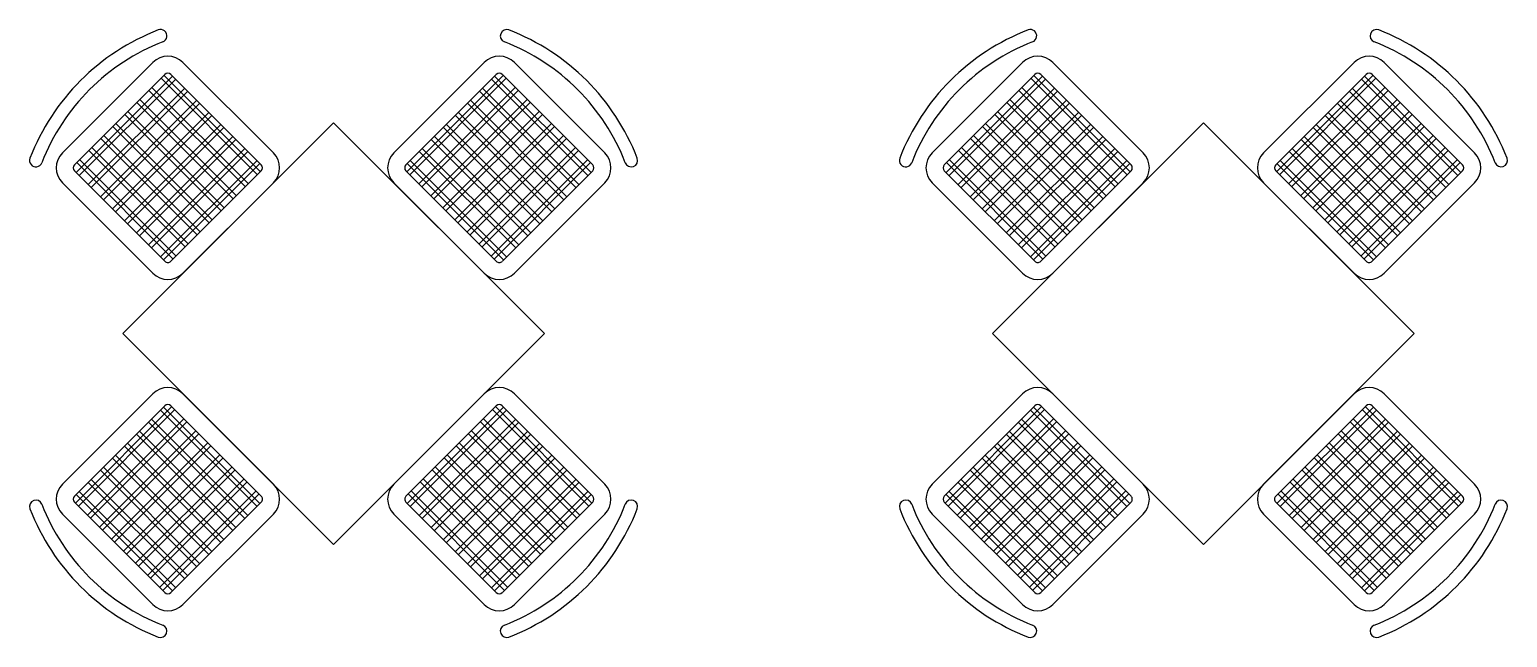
# Model space of a CAD drawing. Header units: millimetres. Extents: x 430 to 1641, y -109 to 560.
# Drawn here: x 1293.7 to 1640.6, y 382.7 to 525.4 of the extents above; entities that cross this region are included whole.
import ezdxf

# ---------------------------------------------------------------- set-up
doc = ezdxf.new("R2010")
doc.units = ezdxf.units.MM
doc.linetypes.add('CONTINUA', pattern=[0])
doc.layers.add('ARREDO-BAR', color=165, linetype='Continuous')

msp = doc.modelspace()

# ---------------------------------------------------------------- linework, layer by layer
at = {"layer": 'ARREDO-BAR', "linetype": 'CONTINUA'}
for p, q in [((1301.47, 496.51, 0), (1322.68, 517.72, 0)), ((1301.47, 496.51), (1322.68, 517.72)), ((1329.75, 517.72, 0), (1350.97, 496.51, 0)), ((1329.75, 517.72), (1350.97, 496.51)), ((1400.46, 517.72, 0), (1379.25, 496.51, 0)), ((1400.46, 517.72), (1379.25, 496.51)), ((1428.75, 496.51, 0), (1407.54, 517.72, 0)), ((1428.75, 496.51), (1407.54, 517.72)), ((1505.61, 496.51, 0), (1526.82, 517.72, 0)), ((1505.61, 496.51), (1526.82, 517.72)), ((1533.89, 517.72, 0), (1555.11, 496.51, 0)), ((1533.89, 517.72), (1555.11, 496.51)), ((1604.6, 517.72, 0), (1583.39, 496.51, 0)), ((1604.6, 517.72), (1583.39, 496.51)), ((1632.89, 496.51, 0), (1611.67, 517.72, 0)), ((1632.89, 496.51), (1611.67, 517.72)), ((1304.3, 493.68, 0), (1325.51, 514.89, 0)), ((1304.3, 493.68), (1325.51, 514.89)), ((1304.7, 491.86, 0), (1327.33, 514.49, 0)), ((1304.7, 491.86), (1327.33, 514.49)), ((1305.41, 491.15, 0), (1328.04, 513.78, 0)), ((1305.41, 491.15), (1328.04, 513.78)), ((1347.23, 491.36, 0), (1324.6, 513.99, 0)), ((1347.23, 491.36), (1324.6, 513.99)), ((1347.94, 492.07, 0), (1325.31, 514.69, 0)), ((1347.94, 492.07), (1325.31, 514.69)), ((1326.93, 514.89, 0), (1348.14, 493.68, 0)), ((1326.93, 514.89), (1348.14, 493.68)), ((1403.29, 514.89, 0), (1382.08, 493.68, 0)), ((1403.29, 514.89), (1382.08, 493.68)), ((1382.28, 492.07, 0), (1404.91, 514.69, 0)), ((1382.28, 492.07), (1404.91, 514.69)), ((1382.99, 491.36, 0), (1405.61, 513.99, 0)), ((1382.99, 491.36), (1405.61, 513.99)), ((1424.81, 491.15, 0), (1402.18, 513.78, 0)), ((1424.81, 491.15), (1402.18, 513.78)), ((1425.52, 491.86, 0), (1402.89, 514.49, 0)), ((1425.52, 491.86), (1402.89, 514.49)), ((1425.92, 493.68, 0), (1404.71, 514.89, 0)), ((1425.92, 493.68), (1404.71, 514.89)), ((1508.44, 493.68, 0), (1529.65, 514.89, 0)), ((1508.44, 493.68), (1529.65, 514.89)), ((1508.84, 491.86, 0), (1531.47, 514.49, 0)), ((1508.84, 491.86), (1531.47, 514.49)), ((1509.55, 491.15, 0), (1532.17, 513.78, 0)), ((1509.55, 491.15), (1532.17, 513.78)), ((1551.37, 491.36, 0), (1528.74, 513.99, 0)), ((1551.37, 491.36), (1528.74, 513.99)), ((1552.08, 492.07, 0), (1529.45, 514.69, 0)), ((1552.08, 492.07), (1529.45, 514.69)), ((1531.06, 514.89, 0), (1552.28, 493.68, 0)), ((1531.06, 514.89), (1552.28, 493.68)), ((1607.43, 514.89, 0), (1586.22, 493.68, 0)), ((1607.43, 514.89), (1586.22, 493.68)), ((1586.42, 492.07, 0), (1609.05, 514.69, 0)), ((1586.42, 492.07), (1609.05, 514.69)), ((1587.12, 491.36, 0), (1609.75, 513.99, 0)), ((1587.12, 491.36), (1609.75, 513.99)), ((1628.95, 491.15, 0), (1606.32, 513.78, 0)), ((1628.95, 491.15), (1606.32, 513.78)), ((1629.66, 491.86, 0), (1607.03, 514.49, 0)), ((1629.66, 491.86), (1607.03, 514.49)), ((1630.06, 493.68, 0), (1608.85, 514.89, 0)), ((1630.06, 493.68), (1608.85, 514.89)), ((1307.53, 489.03, 0), (1330.16, 511.66, 0)), ((1307.53, 489.03), (1330.16, 511.66)), ((1308.24, 488.33, 0), (1330.86, 510.95, 0)), ((1308.24, 488.33), (1330.86, 510.95)), ((1344.4, 488.53, 0), (1321.78, 511.16, 0)), ((1344.4, 488.53), (1321.78, 511.16)), ((1345.11, 489.24, 0), (1322.48, 511.86, 0)), ((1345.11, 489.24), (1322.48, 511.86)), ((1385.11, 489.24, 0), (1407.73, 511.86, 0)), ((1385.11, 489.24), (1407.73, 511.86)), ((1385.81, 488.53, 0), (1408.44, 511.16, 0)), ((1385.81, 488.53), (1408.44, 511.16)), ((1421.98, 488.33, 0), (1399.35, 510.95, 0)), ((1421.98, 488.33), (1399.35, 510.95)), ((1422.69, 489.03, 0), (1400.06, 511.66, 0)), ((1422.69, 489.03), (1400.06, 511.66)), ((1511.67, 489.03, 0), (1534.3, 511.66, 0)), ((1511.67, 489.03), (1534.3, 511.66)), ((1512.38, 488.33, 0), (1535, 510.95, 0)), ((1512.38, 488.33), (1535, 510.95)), ((1548.54, 488.53, 0), (1525.91, 511.16, 0)), ((1548.54, 488.53), (1525.91, 511.16)), ((1549.25, 489.24, 0), (1526.62, 511.86, 0)), ((1549.25, 489.24), (1526.62, 511.86)), ((1589.25, 489.24, 0), (1611.87, 511.86, 0)), ((1589.25, 489.24), (1611.87, 511.86)), ((1589.95, 488.53, 0), (1612.58, 511.16, 0)), ((1589.95, 488.53), (1612.58, 511.16)), ((1626.12, 488.33, 0), (1603.49, 510.95, 0)), ((1626.12, 488.33), (1603.49, 510.95)), ((1626.83, 489.03, 0), (1604.2, 511.66, 0)), ((1626.83, 489.03), (1604.2, 511.66)), ((1310.36, 486.2, 0), (1332.99, 508.83, 0)), ((1310.36, 486.2), (1332.99, 508.83)), ((1311.07, 485.5, 0), (1333.69, 508.13, 0)), ((1311.07, 485.5), (1333.69, 508.13)), ((1341.57, 485.7, 0), (1318.95, 508.33, 0)), ((1341.57, 485.7), (1318.95, 508.33)), ((1342.28, 486.41, 0), (1319.65, 509.04, 0)), ((1342.28, 486.41), (1319.65, 509.04)), ((1387.94, 486.41, 0), (1410.56, 509.04, 0)), ((1387.94, 486.41), (1410.56, 509.04)), ((1388.64, 485.7, 0), (1411.27, 508.33, 0)), ((1388.64, 485.7), (1411.27, 508.33)), ((1419.15, 485.5, 0), (1396.52, 508.13, 0)), ((1419.15, 485.5), (1396.52, 508.13)), ((1419.86, 486.2, 0), (1397.23, 508.83, 0)), ((1419.86, 486.2), (1397.23, 508.83)), ((1514.5, 486.2, 0), (1537.12, 508.83, 0)), ((1514.5, 486.2), (1537.12, 508.83)), ((1515.2, 485.5, 0), (1537.83, 508.13, 0)), ((1515.2, 485.5), (1537.83, 508.13)), ((1545.71, 485.7, 0), (1523.09, 508.33, 0)), ((1545.71, 485.7), (1523.09, 508.33)), ((1546.42, 486.41, 0), (1523.79, 509.04, 0)), ((1546.42, 486.41), (1523.79, 509.04)), ((1592.07, 486.41, 0), (1614.7, 509.04, 0)), ((1592.07, 486.41), (1614.7, 509.04)), ((1592.78, 485.7, 0), (1615.41, 508.33, 0)), ((1592.78, 485.7), (1615.41, 508.33)), ((1623.29, 485.5, 0), (1600.66, 508.13, 0)), ((1623.29, 485.5), (1600.66, 508.13)), ((1624, 486.2, 0), (1601.37, 508.83, 0)), ((1624, 486.2), (1601.37, 508.83)), ((1313.19, 483.38, 0), (1335.81, 506, 0)), ((1313.19, 483.38), (1335.81, 506)), ((1313.89, 482.67, 0), (1336.52, 505.3, 0)), ((1313.89, 482.67), (1336.52, 505.3)), ((1336.63, 480.75, 0), (1314, 503.38, 0)), ((1336.63, 480.75), (1314, 503.38)), ((1365.11, 503.58, 0), (1315.61, 454.08, 0)), ((1365.11, 503.58), (1315.61, 454.08)), ((1316.02, 480.55, 0), (1338.64, 503.18, 0)), ((1316.02, 480.55), (1338.64, 503.18)), ((1338.75, 482.87, 0), (1316.12, 505.5, 0)), ((1338.75, 482.87), (1316.12, 505.5)), ((1339.45, 483.58, 0), (1316.83, 506.21, 0)), ((1339.45, 483.58), (1316.83, 506.21)), ((1414.61, 454.08, 0), (1365.11, 503.58, 0)), ((1414.61, 454.08), (1365.11, 503.58)), ((1390.76, 483.58, 0), (1413.39, 506.21, 0)), ((1390.76, 483.58), (1413.39, 506.21)), ((1391.47, 482.87, 0), (1414.1, 505.5, 0)), ((1391.47, 482.87), (1414.1, 505.5)), ((1414.2, 480.55, 0), (1391.58, 503.18, 0)), ((1414.2, 480.55), (1391.58, 503.18)), ((1393.59, 480.75, 0), (1416.22, 503.38, 0)), ((1393.59, 480.75), (1416.22, 503.38)), ((1416.32, 482.67, 0), (1393.7, 505.3, 0)), ((1416.32, 482.67), (1393.7, 505.3)), ((1417.03, 483.38, 0), (1394.4, 506, 0)), ((1417.03, 483.38), (1394.4, 506)), ((1517.33, 483.38, 0), (1539.95, 506, 0)), ((1517.33, 483.38), (1539.95, 506)), ((1518.03, 482.67, 0), (1540.66, 505.3, 0)), ((1518.03, 482.67), (1540.66, 505.3)), ((1540.76, 480.75, 0), (1518.14, 503.38, 0)), ((1540.76, 480.75), (1518.14, 503.38)), ((1569.25, 503.58, 0), (1519.75, 454.08, 0)), ((1569.25, 503.58), (1519.75, 454.08)), ((1520.15, 480.55, 0), (1542.78, 503.18, 0)), ((1520.15, 480.55), (1542.78, 503.18)), ((1542.89, 482.87, 0), (1520.26, 505.5, 0)), ((1542.89, 482.87), (1520.26, 505.5)), ((1543.59, 483.58, 0), (1520.96, 506.21, 0)), ((1543.59, 483.58), (1520.96, 506.21)), ((1618.75, 454.08, 0), (1569.25, 503.58, 0)), ((1618.75, 454.08), (1569.25, 503.58)), ((1594.9, 483.58, 0), (1617.53, 506.21, 0)), ((1594.9, 483.58), (1617.53, 506.21)), ((1595.61, 482.87, 0), (1618.24, 505.5, 0)), ((1595.61, 482.87), (1618.24, 505.5)), ((1618.34, 480.55, 0), (1595.71, 503.18, 0)), ((1618.34, 480.55), (1595.71, 503.18)), ((1597.73, 480.75, 0), (1620.36, 503.38, 0)), ((1597.73, 480.75), (1620.36, 503.38)), ((1620.46, 482.67, 0), (1597.84, 505.3, 0)), ((1620.46, 482.67), (1597.84, 505.3)), ((1621.17, 483.38, 0), (1598.54, 506, 0)), ((1621.17, 483.38), (1598.54, 506)), ((1333.09, 477.22, 0), (1310.46, 499.84, 0)), ((1333.09, 477.22), (1310.46, 499.84)), ((1333.8, 477.92, 0), (1311.17, 500.55, 0)), ((1333.8, 477.92), (1311.17, 500.55)), ((1335.92, 480.04, 0), (1313.29, 502.67, 0)), ((1335.92, 480.04), (1313.29, 502.67)), ((1316.72, 479.84, 0), (1339.35, 502.47, 0)), ((1316.72, 479.84), (1339.35, 502.47)), ((1318.84, 477.72, 0), (1341.47, 500.35, 0)), ((1318.84, 477.72), (1341.47, 500.35)), ((1319.55, 477.01, 0), (1342.18, 499.64, 0)), ((1319.55, 477.01), (1342.18, 499.64)), ((1410.67, 477.01, 0), (1388.04, 499.64, 0)), ((1410.67, 477.01), (1388.04, 499.64)), ((1411.37, 477.72, 0), (1388.75, 500.35, 0)), ((1411.37, 477.72), (1388.75, 500.35)), ((1413.5, 479.84, 0), (1390.87, 502.47, 0)), ((1413.5, 479.84), (1390.87, 502.47)), ((1394.3, 480.04, 0), (1416.93, 502.67, 0)), ((1394.3, 480.04), (1416.93, 502.67)), ((1396.42, 477.92, 0), (1419.05, 500.55, 0)), ((1396.42, 477.92), (1419.05, 500.55)), ((1397.13, 477.22, 0), (1419.76, 499.84, 0)), ((1397.13, 477.22), (1419.76, 499.84)), ((1537.23, 477.22, 0), (1514.6, 499.84, 0)), ((1537.23, 477.22), (1514.6, 499.84)), ((1537.94, 477.92, 0), (1515.31, 500.55, 0)), ((1537.94, 477.92), (1515.31, 500.55)), ((1540.06, 480.04, 0), (1517.43, 502.67, 0)), ((1540.06, 480.04), (1517.43, 502.67)), ((1520.86, 479.84, 0), (1543.49, 502.47, 0)), ((1520.86, 479.84), (1543.49, 502.47)), ((1522.98, 477.72, 0), (1545.61, 500.35, 0)), ((1522.98, 477.72), (1545.61, 500.35)), ((1523.69, 477.01, 0), (1546.32, 499.64, 0)), ((1523.69, 477.01), (1546.32, 499.64)), ((1614.81, 477.01, 0), (1592.18, 499.64, 0)), ((1614.81, 477.01), (1592.18, 499.64)), ((1615.51, 477.72, 0), (1592.89, 500.35, 0)), ((1615.51, 477.72), (1592.89, 500.35)), ((1617.63, 479.84, 0), (1595.01, 502.47, 0)), ((1617.63, 479.84), (1595.01, 502.47)), ((1598.44, 480.04, 0), (1621.07, 502.67, 0)), ((1598.44, 480.04), (1621.07, 502.67)), ((1600.56, 477.92, 0), (1623.19, 500.55, 0)), ((1600.56, 477.92), (1623.19, 500.55)), ((1601.27, 477.22, 0), (1623.89, 499.84, 0)), ((1601.27, 477.22), (1623.89, 499.84)), ((1330.26, 474.39, 0), (1307.63, 497.02, 0)), ((1330.26, 474.39), (1307.63, 497.02)), ((1330.97, 475.1, 0), (1308.34, 497.72, 0)), ((1330.97, 475.1), (1308.34, 497.72)), ((1321.67, 474.89, 0), (1344.3, 497.52, 0)), ((1321.67, 474.89), (1344.3, 497.52)), ((1322.38, 474.18, 0), (1345.01, 496.81, 0)), ((1322.38, 474.18), (1345.01, 496.81)), ((1407.84, 474.18, 0), (1385.21, 496.81, 0)), ((1407.84, 474.18), (1385.21, 496.81)), ((1408.55, 474.89, 0), (1385.92, 497.52, 0)), ((1408.55, 474.89), (1385.92, 497.52)), ((1399.25, 475.1, 0), (1421.88, 497.72, 0)), ((1399.25, 475.1), (1421.88, 497.72)), ((1399.96, 474.39, 0), (1422.58, 497.02, 0)), ((1399.96, 474.39), (1422.58, 497.02)), ((1534.4, 474.39, 0), (1511.77, 497.02, 0)), ((1534.4, 474.39), (1511.77, 497.02)), ((1535.11, 475.1, 0), (1512.48, 497.72, 0)), ((1535.11, 475.1), (1512.48, 497.72)), ((1525.81, 474.89, 0), (1548.44, 497.52, 0)), ((1525.81, 474.89), (1548.44, 497.52)), ((1526.52, 474.18, 0), (1549.15, 496.81, 0)), ((1526.52, 474.18), (1549.15, 496.81)), ((1611.98, 474.18, 0), (1589.35, 496.81, 0)), ((1611.98, 474.18), (1589.35, 496.81)), ((1612.68, 474.89, 0), (1590.06, 497.52, 0)), ((1612.68, 474.89), (1590.06, 497.52)), ((1603.39, 475.1, 0), (1626.02, 497.72, 0)), ((1603.39, 475.1), (1626.02, 497.72)), ((1604.1, 474.39, 0), (1626.72, 497.02, 0)), ((1604.1, 474.39), (1626.72, 497.02)), ((1327.43, 471.56, 0), (1304.81, 494.19, 0)), ((1327.43, 471.56), (1304.81, 494.19)), ((1328.14, 472.27, 0), (1305.51, 494.89, 0)), ((1328.14, 472.27), (1305.51, 494.89)), ((1324.5, 472.06, 0), (1347.13, 494.69, 0)), ((1324.5, 472.06), (1347.13, 494.69)), ((1325.21, 471.36, 0), (1347.83, 493.98, 0)), ((1325.21, 471.36), (1347.83, 493.98)), ((1405.01, 471.36, 0), (1382.38, 493.98, 0)), ((1405.01, 471.36), (1382.38, 493.98)), ((1405.72, 472.06, 0), (1383.09, 494.69, 0)), ((1405.72, 472.06), (1383.09, 494.69)), ((1402.08, 472.27, 0), (1424.71, 494.89, 0)), ((1402.08, 472.27), (1424.71, 494.89)), ((1402.79, 471.56, 0), (1425.41, 494.19, 0)), ((1402.79, 471.56), (1425.41, 494.19)), ((1531.57, 471.56, 0), (1508.94, 494.19, 0)), ((1531.57, 471.56), (1508.94, 494.19)), ((1532.28, 472.27, 0), (1509.65, 494.89, 0)), ((1532.28, 472.27), (1509.65, 494.89)), ((1528.64, 472.06, 0), (1551.27, 494.69, 0)), ((1528.64, 472.06), (1551.27, 494.69)), ((1529.35, 471.36, 0), (1551.97, 493.98, 0)), ((1529.35, 471.36), (1551.97, 493.98)), ((1609.15, 471.36, 0), (1586.52, 493.98, 0)), ((1609.15, 471.36), (1586.52, 493.98)), ((1609.86, 472.06, 0), (1587.23, 494.69, 0)), ((1609.86, 472.06), (1587.23, 494.69)), ((1606.22, 472.27, 0), (1628.84, 494.89, 0)), ((1606.22, 472.27), (1628.84, 494.89)), ((1606.92, 471.56, 0), (1629.55, 494.19, 0)), ((1606.92, 471.56), (1629.55, 494.19)), ((1322.68, 468.22, 0), (1301.47, 489.44, 0)), ((1322.68, 468.22), (1301.47, 489.44)), ((1325.51, 471.05, 0), (1304.3, 492.27, 0)), ((1325.51, 471.05), (1304.3, 492.27)), ((1326.93, 471.05, 0), (1348.14, 492.27, 0)), ((1326.93, 471.05), (1348.14, 492.27)), ((1350.97, 489.44, 0), (1329.75, 468.22, 0)), ((1350.97, 489.44), (1329.75, 468.22)), ((1379.25, 489.44, 0), (1400.46, 468.22, 0)), ((1379.25, 489.44), (1400.46, 468.22)), ((1403.29, 471.05, 0), (1382.08, 492.27, 0)), ((1403.29, 471.05), (1382.08, 492.27)), ((1404.71, 471.05, 0), (1425.92, 492.27, 0)), ((1404.71, 471.05), (1425.92, 492.27)), ((1407.54, 468.22, 0), (1428.75, 489.44, 0)), ((1407.54, 468.22), (1428.75, 489.44)), ((1526.82, 468.22, 0), (1505.61, 489.44, 0)), ((1526.82, 468.22), (1505.61, 489.44)), ((1529.65, 471.05, 0), (1508.44, 492.27, 0)), ((1529.65, 471.05), (1508.44, 492.27)), ((1531.06, 471.05, 0), (1552.28, 492.27, 0)), ((1531.06, 471.05), (1552.28, 492.27)), ((1555.11, 489.44, 0), (1533.89, 468.22, 0)), ((1555.11, 489.44), (1533.89, 468.22)), ((1583.39, 489.44, 0), (1604.6, 468.22, 0)), ((1583.39, 489.44), (1604.6, 468.22)), ((1607.43, 471.05, 0), (1586.22, 492.27, 0)), ((1607.43, 471.05), (1586.22, 492.27)), ((1608.85, 471.05, 0), (1630.06, 492.27, 0)), ((1608.85, 471.05), (1630.06, 492.27)), ((1611.67, 468.22, 0), (1632.89, 489.44, 0)), ((1611.67, 468.22), (1632.89, 489.44)), ((1315.61, 454.08, 0), (1365.11, 404.58, 0)), ((1315.61, 454.08), (1365.11, 404.58)), ((1365.11, 404.58, 0), (1414.61, 454.08, 0)), ((1365.11, 404.58), (1414.61, 454.08)), ((1519.75, 454.08, 0), (1569.25, 404.58, 0)), ((1519.75, 454.08), (1569.25, 404.58)), ((1569.25, 404.58, 0), (1618.75, 454.08, 0)), ((1569.25, 404.58), (1618.75, 454.08)), ((1301.47, 418.73, 0), (1322.68, 439.94, 0)), ((1301.47, 418.73), (1322.68, 439.94)), ((1304.3, 415.9, 0), (1325.51, 437.11, 0)), ((1304.3, 415.9), (1325.51, 437.11)), ((1348.14, 415.9, 0), (1326.93, 437.11, 0)), ((1348.14, 415.9), (1326.93, 437.11)), ((1329.75, 439.94, 0), (1350.97, 418.73, 0)), ((1329.75, 439.94), (1350.97, 418.73)), ((1400.46, 439.94, 0), (1379.25, 418.73, 0)), ((1400.46, 439.94), (1379.25, 418.73)), ((1382.08, 415.9, 0), (1403.29, 437.11, 0)), ((1382.08, 415.9), (1403.29, 437.11)), ((1425.92, 415.9, 0), (1404.7, 437.11, 0)), ((1425.92, 415.9), (1404.7, 437.11)), ((1428.75, 418.73, 0), (1407.54, 439.94, 0)), ((1428.75, 418.73), (1407.54, 439.94)), ((1505.61, 418.73, 0), (1526.82, 439.94, 0)), ((1505.61, 418.73), (1526.82, 439.94)), ((1508.44, 415.9, 0), (1529.65, 437.11, 0)), ((1508.44, 415.9), (1529.65, 437.11)), ((1552.28, 415.9, 0), (1531.06, 437.11, 0)), ((1552.28, 415.9), (1531.06, 437.11)), ((1533.89, 439.94, 0), (1555.11, 418.73, 0)), ((1533.89, 439.94), (1555.11, 418.73)), ((1604.6, 439.94, 0), (1583.39, 418.73, 0)), ((1604.6, 439.94), (1583.39, 418.73)), ((1586.22, 415.9, 0), (1607.43, 437.11, 0)), ((1586.22, 415.9), (1607.43, 437.11)), ((1630.06, 415.9, 0), (1608.84, 437.11, 0)), ((1630.06, 415.9), (1608.84, 437.11)), ((1632.89, 418.73, 0), (1611.67, 439.94, 0)), ((1632.89, 418.73), (1611.67, 439.94)), ((1327.12, 436.91, 0), (1304.5, 414.28, 0)), ((1327.12, 436.91), (1304.5, 414.28)), ((1327.83, 436.2, 0), (1305.2, 413.58, 0)), ((1327.83, 436.2), (1305.2, 413.58)), ((1329.95, 434.08, 0), (1307.33, 411.46, 0)), ((1329.95, 434.08), (1307.33, 411.46)), ((1345.01, 411.35, 0), (1322.38, 433.98, 0)), ((1345.01, 411.35), (1322.38, 433.98)), ((1347.13, 413.47, 0), (1324.5, 436.1, 0)), ((1347.13, 413.47), (1324.5, 436.1)), ((1347.83, 414.18, 0), (1325.21, 436.81, 0)), ((1347.83, 414.18), (1325.21, 436.81)), ((1382.38, 414.18, 0), (1405.01, 436.81, 0)), ((1382.38, 414.18), (1405.01, 436.81)), ((1383.09, 413.47, 0), (1405.72, 436.1, 0)), ((1383.09, 413.47), (1405.72, 436.1)), ((1385.21, 411.35, 0), (1407.84, 433.98, 0)), ((1385.21, 411.35), (1407.84, 433.98)), ((1400.26, 434.08, 0), (1422.89, 411.46, 0)), ((1400.26, 434.08), (1422.89, 411.46)), ((1402.39, 436.2, 0), (1425.01, 413.58, 0)), ((1402.39, 436.2), (1425.01, 413.58)), ((1403.09, 436.91, 0), (1425.72, 414.28, 0)), ((1403.09, 436.91), (1425.72, 414.28)), ((1531.26, 436.91, 0), (1508.64, 414.28, 0)), ((1531.26, 436.91), (1508.64, 414.28)), ((1531.97, 436.2, 0), (1509.34, 413.58, 0)), ((1531.97, 436.2), (1509.34, 413.58)), ((1534.09, 434.08, 0), (1511.46, 411.46, 0)), ((1534.09, 434.08), (1511.46, 411.46)), ((1549.15, 411.35, 0), (1526.52, 433.98, 0)), ((1549.15, 411.35), (1526.52, 433.98)), ((1551.27, 413.47, 0), (1528.64, 436.1, 0)), ((1551.27, 413.47), (1528.64, 436.1)), ((1551.97, 414.18, 0), (1529.35, 436.81, 0)), ((1551.97, 414.18), (1529.35, 436.81)), ((1586.52, 414.18, 0), (1609.15, 436.81, 0)), ((1586.52, 414.18), (1609.15, 436.81)), ((1587.23, 413.47, 0), (1609.86, 436.1, 0)), ((1587.23, 413.47), (1609.86, 436.1)), ((1589.35, 411.35, 0), (1611.98, 433.98, 0)), ((1589.35, 411.35), (1611.98, 433.98)), ((1604.4, 434.08, 0), (1627.03, 411.46, 0)), ((1604.4, 434.08), (1627.03, 411.46)), ((1606.52, 436.2, 0), (1629.15, 413.58, 0)), ((1606.52, 436.2), (1629.15, 413.58)), ((1607.23, 436.91, 0), (1629.86, 414.28, 0)), ((1607.23, 436.91), (1629.86, 414.28)), ((1330.66, 433.38, 0), (1308.03, 410.75, 0)), ((1330.66, 433.38), (1308.03, 410.75)), ((1332.78, 431.25, 0), (1310.15, 408.63, 0)), ((1332.78, 431.25), (1310.15, 408.63)), ((1333.49, 430.55, 0), (1310.86, 407.92, 0)), ((1333.49, 430.55), (1310.86, 407.92)), ((1341.47, 407.82, 0), (1318.84, 430.44, 0)), ((1341.47, 407.82), (1318.84, 430.44)), ((1342.18, 408.52, 0), (1319.55, 431.15, 0)), ((1342.18, 408.52), (1319.55, 431.15)), ((1344.3, 410.64, 0), (1321.67, 433.27, 0)), ((1344.3, 410.64), (1321.67, 433.27)), ((1385.92, 410.64, 0), (1408.55, 433.27, 0)), ((1385.92, 410.64), (1408.55, 433.27)), ((1388.04, 408.52, 0), (1410.67, 431.15, 0)), ((1388.04, 408.52), (1410.67, 431.15)), ((1388.75, 407.82, 0), (1411.37, 430.44, 0)), ((1388.75, 407.82), (1411.37, 430.44)), ((1396.73, 430.55, 0), (1419.36, 407.92, 0)), ((1396.73, 430.55), (1419.36, 407.92)), ((1397.44, 431.25, 0), (1420.06, 408.63, 0)), ((1397.44, 431.25), (1420.06, 408.63)), ((1399.56, 433.38, 0), (1422.18, 410.75, 0)), ((1399.56, 433.38), (1422.18, 410.75)), ((1534.8, 433.38, 0), (1512.17, 410.75, 0)), ((1534.8, 433.38), (1512.17, 410.75)), ((1536.92, 431.25, 0), (1514.29, 408.63, 0)), ((1536.92, 431.25), (1514.29, 408.63)), ((1537.63, 430.55, 0), (1515, 407.92, 0)), ((1537.63, 430.55), (1515, 407.92)), ((1545.61, 407.82, 0), (1522.98, 430.44, 0)), ((1545.61, 407.82), (1522.98, 430.44)), ((1546.32, 408.52, 0), (1523.69, 431.15, 0)), ((1546.32, 408.52), (1523.69, 431.15)), ((1548.44, 410.64, 0), (1525.81, 433.27, 0)), ((1548.44, 410.64), (1525.81, 433.27)), ((1590.06, 410.64, 0), (1612.68, 433.27, 0)), ((1590.06, 410.64), (1612.68, 433.27)), ((1592.18, 408.52, 0), (1614.81, 431.15, 0)), ((1592.18, 408.52), (1614.81, 431.15)), ((1592.89, 407.82, 0), (1615.51, 430.44, 0)), ((1592.89, 407.82), (1615.51, 430.44)), ((1600.87, 430.55, 0), (1623.5, 407.92, 0)), ((1600.87, 430.55), (1623.5, 407.92)), ((1601.58, 431.25, 0), (1624.2, 408.63, 0)), ((1601.58, 431.25), (1624.2, 408.63)), ((1603.7, 433.38, 0), (1626.32, 410.75, 0)), ((1603.7, 433.38), (1626.32, 410.75)), ((1335.61, 428.43, 0), (1312.98, 405.8, 0)), ((1335.61, 428.43), (1312.98, 405.8)), ((1336.32, 427.72, 0), (1313.69, 405.09, 0)), ((1336.32, 427.72), (1313.69, 405.09)), ((1338.64, 404.99, 0), (1316.02, 427.62, 0)), ((1338.64, 404.99), (1316.02, 427.62)), ((1339.35, 405.69, 0), (1316.72, 428.32, 0)), ((1339.35, 405.69), (1316.72, 428.32)), ((1390.87, 405.69, 0), (1413.5, 428.32, 0)), ((1390.87, 405.69), (1413.5, 428.32)), ((1391.58, 404.99, 0), (1414.2, 427.62, 0)), ((1391.58, 404.99), (1414.2, 427.62)), ((1393.9, 427.72, 0), (1416.53, 405.09, 0)), ((1393.9, 427.72), (1416.53, 405.09)), ((1394.61, 428.43, 0), (1417.24, 405.8, 0)), ((1394.61, 428.43), (1417.24, 405.8)), ((1539.75, 428.43, 0), (1517.12, 405.8, 0)), ((1539.75, 428.43), (1517.12, 405.8)), ((1540.46, 427.72, 0), (1517.83, 405.09, 0)), ((1540.46, 427.72), (1517.83, 405.09)), ((1542.78, 404.99, 0), (1520.15, 427.62, 0)), ((1542.78, 404.99), (1520.15, 427.62)), ((1543.49, 405.69, 0), (1520.86, 428.32, 0)), ((1543.49, 405.69), (1520.86, 428.32)), ((1595.01, 405.69, 0), (1617.63, 428.32, 0)), ((1595.01, 405.69), (1617.63, 428.32)), ((1595.71, 404.99, 0), (1618.34, 427.62, 0)), ((1595.71, 404.99), (1618.34, 427.62)), ((1598.04, 427.72, 0), (1620.67, 405.09, 0)), ((1598.04, 427.72), (1620.67, 405.09)), ((1598.75, 428.43, 0), (1621.37, 405.8, 0)), ((1598.75, 428.43), (1621.37, 405.8)), ((1335.81, 402.16, 0), (1313.19, 424.79, 0)), ((1335.81, 402.16), (1313.19, 424.79)), ((1336.52, 402.87, 0), (1313.89, 425.49, 0)), ((1336.52, 402.87), (1313.89, 425.49)), ((1338.44, 425.6, 0), (1315.81, 402.97, 0)), ((1338.44, 425.6), (1315.81, 402.97)), ((1339.15, 424.89, 0), (1316.52, 402.26, 0)), ((1339.15, 424.89), (1316.52, 402.26)), ((1391.07, 424.89, 0), (1413.7, 402.26, 0)), ((1391.07, 424.89), (1413.7, 402.26)), ((1391.78, 425.6, 0), (1414.41, 402.97, 0)), ((1391.78, 425.6), (1414.41, 402.97)), ((1393.7, 402.87, 0), (1416.32, 425.49, 0)), ((1393.7, 402.87), (1416.32, 425.49)), ((1394.4, 402.16, 0), (1417.03, 424.79, 0)), ((1394.4, 402.16), (1417.03, 424.79)), ((1539.95, 402.16, 0), (1517.33, 424.79, 0)), ((1539.95, 402.16), (1517.33, 424.79)), ((1540.66, 402.87, 0), (1518.03, 425.49, 0)), ((1540.66, 402.87), (1518.03, 425.49)), ((1542.58, 425.6, 0), (1519.95, 402.97, 0)), ((1542.58, 425.6), (1519.95, 402.97)), ((1543.28, 424.89, 0), (1520.66, 402.26, 0)), ((1543.28, 424.89), (1520.66, 402.26)), ((1595.21, 424.89, 0), (1617.84, 402.26, 0)), ((1595.21, 424.89), (1617.84, 402.26)), ((1595.92, 425.6, 0), (1618.55, 402.97, 0)), ((1595.92, 425.6), (1618.55, 402.97)), ((1597.84, 402.87, 0), (1620.46, 425.49, 0)), ((1597.84, 402.87), (1620.46, 425.49)), ((1598.54, 402.16, 0), (1621.17, 424.79, 0)), ((1598.54, 402.16), (1621.17, 424.79)), ((1330.86, 397.21, 0), (1308.24, 419.84, 0)), ((1330.86, 397.21), (1308.24, 419.84)), ((1332.99, 399.33, 0), (1310.36, 421.96, 0)), ((1332.99, 399.33), (1310.36, 421.96)), ((1333.69, 400.04, 0), (1311.07, 422.67, 0)), ((1333.69, 400.04), (1311.07, 422.67)), ((1341.27, 422.77, 0), (1318.64, 400.14, 0)), ((1341.27, 422.77), (1318.64, 400.14)), ((1341.97, 422.06, 0), (1319.35, 399.43, 0)), ((1341.97, 422.06), (1319.35, 399.43)), ((1344.1, 419.94, 0), (1321.47, 397.31, 0)), ((1344.1, 419.94), (1321.47, 397.31)), ((1386.12, 419.94, 0), (1408.75, 397.31, 0)), ((1386.12, 419.94), (1408.75, 397.31)), ((1388.24, 422.06, 0), (1410.87, 399.43, 0)), ((1388.24, 422.06), (1410.87, 399.43)), ((1388.95, 422.77, 0), (1411.58, 400.14, 0)), ((1388.95, 422.77), (1411.58, 400.14)), ((1396.52, 400.04, 0), (1419.15, 422.67, 0)), ((1396.52, 400.04), (1419.15, 422.67)), ((1397.23, 399.33, 0), (1419.86, 421.96, 0)), ((1397.23, 399.33), (1419.86, 421.96)), ((1399.35, 397.21, 0), (1421.98, 419.84, 0)), ((1399.35, 397.21), (1421.98, 419.84)), ((1535, 397.21, 0), (1512.38, 419.84, 0)), ((1535, 397.21), (1512.38, 419.84)), ((1537.12, 399.33, 0), (1514.5, 421.96, 0)), ((1537.12, 399.33), (1514.5, 421.96)), ((1537.83, 400.04, 0), (1515.2, 422.67, 0)), ((1537.83, 400.04), (1515.2, 422.67)), ((1545.41, 422.77, 0), (1522.78, 400.14, 0)), ((1545.41, 422.77), (1522.78, 400.14)), ((1546.11, 422.06, 0), (1523.49, 399.43, 0)), ((1546.11, 422.06), (1523.49, 399.43)), ((1548.23, 419.94, 0), (1525.61, 397.31, 0)), ((1548.23, 419.94), (1525.61, 397.31)), ((1590.26, 419.94, 0), (1612.89, 397.31, 0)), ((1590.26, 419.94), (1612.89, 397.31)), ((1592.38, 422.06, 0), (1615.01, 399.43, 0)), ((1592.38, 422.06), (1615.01, 399.43)), ((1593.09, 422.77, 0), (1615.72, 400.14, 0)), ((1593.09, 422.77), (1615.72, 400.14)), ((1600.66, 400.04, 0), (1623.29, 422.67, 0)), ((1600.66, 400.04), (1623.29, 422.67)), ((1601.37, 399.33, 0), (1624, 421.96, 0)), ((1601.37, 399.33), (1624, 421.96)), ((1603.49, 397.21, 0), (1626.12, 419.84, 0)), ((1603.49, 397.21), (1626.12, 419.84)), ((1327.33, 393.67, 0), (1304.7, 416.3, 0)), ((1327.33, 393.67), (1304.7, 416.3)), ((1328.04, 394.38, 0), (1305.41, 417.01, 0)), ((1328.04, 394.38), (1305.41, 417.01)), ((1330.16, 396.5, 0), (1307.53, 419.13, 0)), ((1330.16, 396.5), (1307.53, 419.13)), ((1344.8, 419.23, 0), (1322.17, 396.61, 0)), ((1344.8, 419.23), (1322.17, 396.61)), ((1346.92, 417.11, 0), (1324.3, 394.49, 0)), ((1346.92, 417.11), (1324.3, 394.49)), ((1347.63, 416.41, 0), (1325, 393.78, 0)), ((1347.63, 416.41), (1325, 393.78)), ((1382.59, 416.41, 0), (1405.21, 393.78, 0)), ((1382.59, 416.41), (1405.21, 393.78)), ((1383.29, 417.11, 0), (1405.92, 394.49, 0)), ((1383.29, 417.11), (1405.92, 394.49)), ((1385.42, 419.23, 0), (1408.04, 396.61, 0)), ((1385.42, 419.23), (1408.04, 396.61)), ((1400.06, 396.5, 0), (1422.69, 419.13, 0)), ((1400.06, 396.5), (1422.69, 419.13)), ((1402.18, 394.38, 0), (1424.81, 417.01, 0)), ((1402.18, 394.38), (1424.81, 417.01)), ((1402.89, 393.67, 0), (1425.52, 416.3, 0)), ((1402.89, 393.67), (1425.52, 416.3)), ((1531.47, 393.67, 0), (1508.84, 416.3, 0)), ((1531.47, 393.67), (1508.84, 416.3)), ((1532.17, 394.38, 0), (1509.55, 417.01, 0)), ((1532.17, 394.38), (1509.55, 417.01)), ((1534.3, 396.5, 0), (1511.67, 419.13, 0)), ((1534.3, 396.5), (1511.67, 419.13)), ((1548.94, 419.23, 0), (1526.31, 396.61, 0)), ((1548.94, 419.23), (1526.31, 396.61)), ((1551.06, 417.11, 0), (1528.44, 394.49, 0)), ((1551.06, 417.11), (1528.44, 394.49)), ((1551.77, 416.41, 0), (1529.14, 393.78, 0)), ((1551.77, 416.41), (1529.14, 393.78)), ((1586.73, 416.41, 0), (1609.35, 393.78, 0)), ((1586.73, 416.41), (1609.35, 393.78)), ((1587.43, 417.11, 0), (1610.06, 394.49, 0)), ((1587.43, 417.11), (1610.06, 394.49)), ((1589.55, 419.23, 0), (1612.18, 396.61, 0)), ((1589.55, 419.23), (1612.18, 396.61)), ((1604.2, 396.5, 0), (1626.83, 419.13, 0)), ((1604.2, 396.5), (1626.83, 419.13)), ((1606.32, 394.38, 0), (1628.95, 417.01, 0)), ((1606.32, 394.38), (1628.95, 417.01)), ((1607.03, 393.67, 0), (1629.66, 416.3, 0)), ((1607.03, 393.67), (1629.66, 416.3)), ((1325.51, 393.27, 0), (1304.3, 414.48, 0)), ((1325.51, 393.27), (1304.3, 414.48)), ((1348.14, 414.48, 0), (1326.93, 393.27, 0)), ((1348.14, 414.48), (1326.93, 393.27)), ((1382.08, 414.48, 0), (1403.29, 393.27, 0)), ((1382.08, 414.48), (1403.29, 393.27)), ((1404.71, 393.27, 0), (1425.92, 414.48, 0)), ((1404.71, 393.27), (1425.92, 414.48)), ((1529.65, 393.27, 0), (1508.44, 414.48, 0)), ((1529.65, 393.27), (1508.44, 414.48)), ((1552.28, 414.48, 0), (1531.06, 393.27, 0)), ((1552.28, 414.48), (1531.06, 393.27)), ((1586.22, 414.48, 0), (1607.43, 393.27, 0)), ((1586.22, 414.48), (1607.43, 393.27)), ((1608.85, 393.27, 0), (1630.06, 414.48, 0)), ((1608.85, 393.27), (1630.06, 414.48)), ((1322.68, 390.44, 0), (1301.47, 411.66, 0)), ((1322.68, 390.44), (1301.47, 411.66)), ((1350.97, 411.66, 0), (1329.75, 390.44, 0)), ((1350.97, 411.66), (1329.75, 390.44)), ((1379.25, 411.66, 0), (1400.46, 390.44, 0)), ((1379.25, 411.66), (1400.46, 390.44)), ((1407.54, 390.44, 0), (1428.75, 411.66, 0)), ((1407.54, 390.44), (1428.75, 411.66)), ((1526.82, 390.44, 0), (1505.61, 411.66, 0)), ((1526.82, 390.44), (1505.61, 411.66)), ((1555.11, 411.66, 0), (1533.89, 390.44, 0)), ((1555.11, 411.66), (1533.89, 390.44)), ((1583.39, 411.66, 0), (1604.6, 390.44, 0)), ((1583.39, 411.66), (1604.6, 390.44)), ((1611.67, 390.44, 0), (1632.89, 411.66, 0)), ((1611.67, 390.44), (1632.89, 411.66))]:
    msp.add_line(p, q, dxfattribs=at)
for centre, radius, start, end in [((1342.89, 476.3, 0), 52.57, 111.1182, 158.8818), ((1342.89, 476.3), 52.57, 111.1182, 158.8818), ((1324.49, 523.94, 0), 1.5, 290.8545, 110.8545), ((1324.49, 523.94), 1.5, 290.8545, 110.8545), ((1405.72, 523.94, 0), 1.5, 69.1455, 249.1455), ((1405.72, 523.94), 1.5, 69.1455, 249.1455), ((1387.33, 476.3, 0), 52.57, 21.1182, 68.8818), ((1387.33, 476.3), 52.57, 21.1182, 68.8818), ((1547.03, 476.3, 0), 52.57, 111.1182, 158.8818), ((1547.03, 476.3), 52.57, 111.1182, 158.8818), ((1528.63, 523.94, 0), 1.5, 290.8545, 110.8545), ((1528.63, 523.94), 1.5, 290.8545, 110.8545), ((1609.86, 523.94, 0), 1.5, 69.1455, 249.1455), ((1609.86, 523.94), 1.5, 69.1455, 249.1455), ((1591.47, 476.3, 0), 52.57, 21.1182, 68.8818), ((1591.47, 476.3), 52.57, 21.1182, 68.8818), ((1342.89, 476.3, 0), 49.57, 111.1182, 158.8818), ((1342.89, 476.3), 49.57, 111.1182, 158.8818), ((1387.33, 476.3, 0), 49.57, 21.1182, 68.8818), ((1387.33, 476.3), 49.57, 21.1182, 68.8818), ((1547.03, 476.3, 0), 49.57, 111.1182, 158.8818), ((1547.03, 476.3), 49.57, 111.1182, 158.8818), ((1591.47, 476.3, 0), 49.57, 21.1182, 68.8818), ((1591.47, 476.3), 49.57, 21.1182, 68.8818), ((1326.22, 514.19, 0), 5, 45, 135), ((1326.22, 514.19), 5, 45, 135), ((1404, 514.19, 0), 5, 45, 135), ((1404, 514.19), 5, 45, 135), ((1530.36, 514.19, 0), 5, 45, 135), ((1530.36, 514.19), 5, 45, 135), ((1608.14, 514.19, 0), 5, 45, 135), ((1608.14, 514.19), 5, 45, 135), ((1326.22, 514.19, 0), 1, 45, 135), ((1326.22, 514.19), 1, 45, 135), ((1404, 514.19, 0), 1, 45, 135), ((1404, 514.19), 1, 45, 135), ((1530.36, 514.19, 0), 1, 45, 135), ((1530.36, 514.19), 1, 45, 135), ((1608.14, 514.19, 0), 1, 45, 135), ((1608.14, 514.19), 1, 45, 135), ((1305, 492.97, 0), 5, 135, 225), ((1305, 492.97), 5, 135, 225), ((1347.43, 492.97, 0), 5, 315, 45), ((1347.43, 492.97), 5, 315, 45), ((1382.79, 492.97, 0), 5, 135, 225), ((1382.79, 492.97), 5, 135, 225), ((1425.21, 492.97, 0), 5, 315, 45), ((1425.21, 492.97), 5, 315, 45), ((1509.14, 492.97, 0), 5, 135, 225), ((1509.14, 492.97), 5, 135, 225), ((1551.57, 492.97, 0), 5, 315, 45), ((1551.57, 492.97), 5, 315, 45), ((1586.93, 492.97, 0), 5, 135, 225), ((1586.93, 492.97), 5, 135, 225), ((1629.35, 492.97, 0), 5, 315, 45), ((1629.35, 492.97), 5, 315, 45), ((1295.25, 494.7, 0), 1.5, 159.1455, 339.1455), ((1295.25, 494.7), 1.5, 159.1455, 339.1455), ((1305, 492.97, 0), 1, 135, 225), ((1305, 492.97), 1, 135, 225), ((1347.43, 492.97, 0), 1, 315, 45), ((1347.43, 492.97), 1, 315, 45), ((1382.79, 492.97, 0), 1, 135, 225), ((1382.79, 492.97), 1, 135, 225), ((1425.21, 492.97, 0), 1, 315, 45), ((1425.21, 492.97), 1, 315, 45), ((1434.97, 494.7, 0), 1.5, 200.8545, 20.8545), ((1434.97, 494.7), 1.5, 200.8545, 20.8545), ((1499.39, 494.7, 0), 1.5, 159.1455, 339.1455), ((1499.39, 494.7), 1.5, 159.1455, 339.1455), ((1509.14, 492.97, 0), 1, 135, 225), ((1509.14, 492.97), 1, 135, 225), ((1551.57, 492.97, 0), 1, 315, 45), ((1551.57, 492.97), 1, 315, 45), ((1586.93, 492.97, 0), 1, 135, 225), ((1586.93, 492.97), 1, 135, 225), ((1629.35, 492.97, 0), 1, 315, 45), ((1629.35, 492.97), 1, 315, 45), ((1639.11, 494.7, 0), 1.5, 200.8545, 20.8545), ((1639.11, 494.7), 1.5, 200.8545, 20.8545), ((1326.22, 471.76, 0), 1, 224.9973, 315), ((1326.22, 471.76), 1, 224.9973, 315), ((1404, 471.76, 0), 1, 225, 315.0027), ((1404, 471.76), 1, 225, 315.0027), ((1530.36, 471.76, 0), 1, 224.9973, 315), ((1530.36, 471.76), 1, 224.9973, 315), ((1608.14, 471.76, 0), 1, 225, 315.0027), ((1608.14, 471.76), 1, 225, 315.0027), ((1326.22, 471.76, 0), 5, 225, 315), ((1326.22, 471.76), 5, 225, 315), ((1404, 471.76, 0), 5, 225, 315), ((1404, 471.76), 5, 225, 315), ((1530.36, 471.76, 0), 5, 225, 315), ((1530.36, 471.76), 5, 225, 315), ((1608.14, 471.76, 0), 5, 225, 315), ((1608.14, 471.76), 5, 225, 315), ((1326.22, 436.4, 0), 5, 45, 135), ((1326.22, 436.4), 5, 45, 135), ((1404, 436.4, 0), 5, 45, 135), ((1404, 436.4), 5, 45, 135), ((1530.36, 436.4, 0), 5, 45, 135), ((1530.36, 436.4), 5, 45, 135), ((1608.14, 436.4, 0), 5, 45, 135), ((1608.14, 436.4), 5, 45, 135), ((1326.22, 436.4, 0), 1, 45, 135), ((1326.22, 436.4), 1, 45, 135), ((1404, 436.4, 0), 1, 45, 135), ((1404, 436.4), 1, 45, 135), ((1530.36, 436.4, 0), 1, 45, 135), ((1530.36, 436.4), 1, 45, 135), ((1608.14, 436.4, 0), 1, 45, 135), ((1608.14, 436.4), 1, 45, 135), ((1305, 415.19, 0), 5, 135, 225), ((1305, 415.19), 5, 135, 225), ((1347.43, 415.19, 0), 5, 315, 45), ((1347.43, 415.19), 5, 315, 45), ((1382.79, 415.19, 0), 5, 135, 225), ((1382.79, 415.19), 5, 135, 225), ((1425.21, 415.19, 0), 5, 315, 45), ((1425.21, 415.19), 5, 315, 45), ((1509.14, 415.19, 0), 5, 135, 225), ((1509.14, 415.19), 5, 135, 225), ((1551.57, 415.19, 0), 5, 315, 45), ((1551.57, 415.19), 5, 315, 45), ((1586.93, 415.19, 0), 5, 135, 225), ((1586.93, 415.19), 5, 135, 225), ((1629.35, 415.19, 0), 5, 315, 45), ((1629.35, 415.19), 5, 315, 45), ((1295.25, 413.47, 0), 1.5, 20.8545, 200.8545), ((1295.25, 413.47), 1.5, 20.8545, 200.8545), ((1342.89, 431.86, 0), 52.57, 201.1182, 248.8818), ((1342.89, 431.86), 52.57, 201.1182, 248.8818), ((1342.89, 431.86, 0), 49.57, 201.1182, 248.8818), ((1342.89, 431.86), 49.57, 201.1182, 248.8818), ((1305, 415.19, 0), 1, 135, 225), ((1305, 415.19), 1, 135, 225), ((1347.43, 415.19, 0), 1, 314.9973, 45), ((1347.43, 415.19), 1, 314.9973, 45), ((1382.79, 415.19, 0), 1, 135, 225.0027), ((1382.79, 415.19), 1, 135, 225.0027), ((1387.33, 431.86, 0), 49.57, 291.1182, 338.8818), ((1387.33, 431.86), 49.57, 291.1182, 338.8818), ((1387.33, 431.86, 0), 52.57, 291.1182, 338.8818), ((1387.33, 431.86), 52.57, 291.1182, 338.8818), ((1425.21, 415.19, 0), 1, 315, 45), ((1425.21, 415.19), 1, 315, 45), ((1434.97, 413.47, 0), 1.5, 339.1455, 159.1455), ((1434.97, 413.47), 1.5, 339.1455, 159.1455), ((1499.39, 413.47, 0), 1.5, 20.8545, 200.8545), ((1499.39, 413.47), 1.5, 20.8545, 200.8545), ((1547.03, 431.86, 0), 52.57, 201.1182, 248.8818), ((1547.03, 431.86), 52.57, 201.1182, 248.8818), ((1547.03, 431.86, 0), 49.57, 201.1182, 248.8818), ((1547.03, 431.86), 49.57, 201.1182, 248.8818), ((1509.14, 415.19, 0), 1, 135, 225), ((1509.14, 415.19), 1, 135, 225), ((1551.57, 415.19, 0), 1, 314.9973, 45), ((1551.57, 415.19), 1, 314.9973, 45), ((1586.93, 415.19, 0), 1, 135, 225.0027), ((1586.93, 415.19), 1, 135, 225.0027), ((1591.47, 431.86, 0), 49.57, 291.1182, 338.8818), ((1591.47, 431.86), 49.57, 291.1182, 338.8818), ((1591.47, 431.86, 0), 52.57, 291.1182, 338.8818), ((1591.47, 431.86), 52.57, 291.1182, 338.8818), ((1629.35, 415.19, 0), 1, 315, 45), ((1629.35, 415.19), 1, 315, 45), ((1639.11, 413.47, 0), 1.5, 339.1455, 159.1455), ((1639.11, 413.47), 1.5, 339.1455, 159.1455), ((1326.22, 393.98, 0), 1, 225, 315), ((1326.22, 393.98), 1, 225, 315), ((1404, 393.98, 0), 1, 225, 315), ((1404, 393.98), 1, 225, 315), ((1530.36, 393.98, 0), 1, 225, 315), ((1530.36, 393.98), 1, 225, 315), ((1608.14, 393.98, 0), 1, 225, 315), ((1608.14, 393.98), 1, 225, 315), ((1326.22, 393.98, 0), 5, 225, 315), ((1326.22, 393.98), 5, 225, 315), ((1404, 393.98, 0), 5, 225, 315), ((1404, 393.98), 5, 225, 315), ((1530.36, 393.98, 0), 5, 225, 315), ((1530.36, 393.98), 5, 225, 315), ((1608.14, 393.98, 0), 5, 225, 315), ((1608.14, 393.98), 5, 225, 315), ((1324.49, 384.22, 0), 1.5, 249.1455, 69.1455), ((1324.49, 384.22), 1.5, 249.1455, 69.1455), ((1405.72, 384.22, 0), 1.5, 110.8545, 290.8545), ((1405.72, 384.22), 1.5, 110.8545, 290.8545), ((1528.63, 384.22, 0), 1.5, 249.1455, 69.1455), ((1528.63, 384.22), 1.5, 249.1455, 69.1455), ((1609.86, 384.22, 0), 1.5, 110.8545, 290.8545), ((1609.86, 384.22), 1.5, 110.8545, 290.8545)]:
    msp.add_arc(centre, radius, start, end, dxfattribs=at)

doc.saveas('drawing.dxf')
